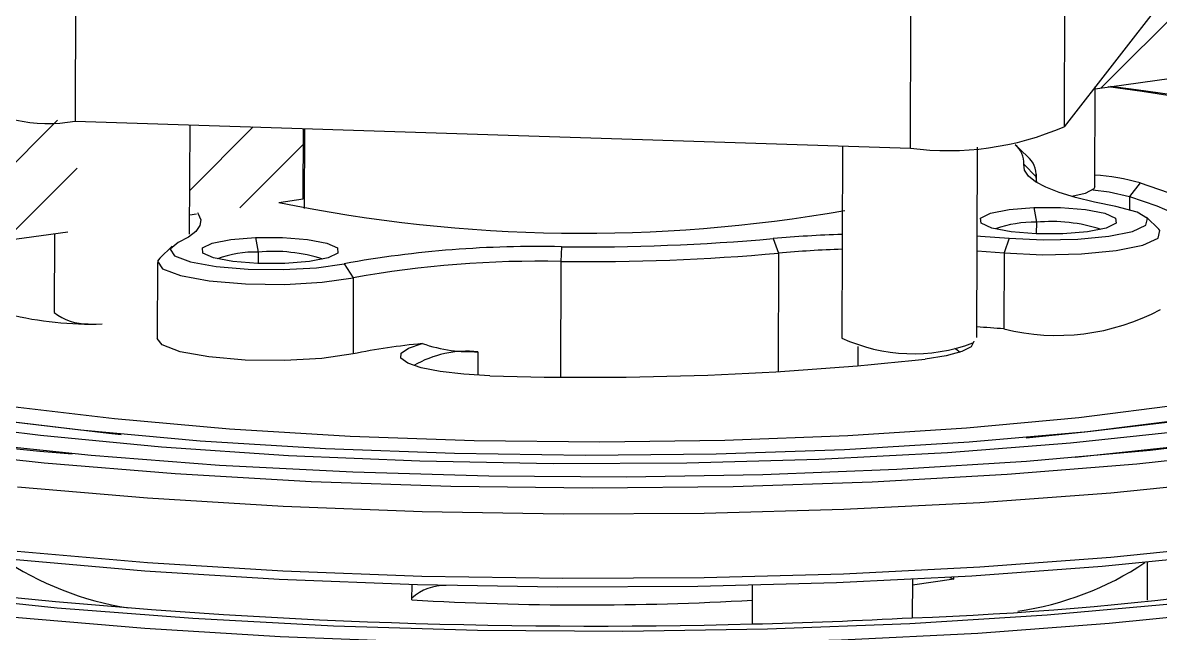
# Model space of a CAD drawing. Header units: millimetres. Extents: x 0 to 1189, y 0 to 841.
# Drawn here: x 427.6 to 503.3, y 601.8 to 642.4 of the extents above; entities that cross this region are included whole.
import ezdxf

# ---------------------------------------------------------------- set-up
doc = ezdxf.new("R2010")
doc.units = ezdxf.units.MM

# ---------------------------------------------------------------- blocks, each defined once
blk = doc.blocks.new('SW_HATCH_0')
at = {"color": 0, "linetype": 'Continuous', "lineweight": 18}
for p, q in [((-80, 333.091), (-69.748, 343.344)), ((-158.236, 322.207), (-149.508, 330.936)), ((-140.709, 326.264), (-136.476, 330.497)), ((-137.373, 325.11), (-133.144, 329.339)), ((-153.021, 322.933), (-148.217, 327.737))]:
    blk.add_line(p, q, dxfattribs=at)

msp = doc.modelspace()

# ---------------------------------------------------------------- linework, layer by layer
at = {"color": 7, "linetype": 'Continuous', "lineweight": 25}
for p, q in [((505.241, 646.179), (496.914, 635.475)), ((431.088, 644.689), (431.055, 635.859)), ((496.947, 644.306), (496.914, 635.475)), ((486.681, 634.051), (486.714, 642.882)), ((498.983, 638.01), (528.248, 642.081)), ((498.958, 631.479), (498.983, 638.134)), ((431.055, 635.859), (486.681, 634.051)), ((438.679, 628.332), (438.706, 635.61)), ((446.241, 630.673), (446.259, 635.365)), ((446.339, 635.362), (446.319, 630.05)), ((482.155, 634.198), (482.107, 621.42)), ((491.108, 621.459), (491.155, 634.125)), ((494.482, 633.493), (493.663, 634.286)), ((494.23, 632.981), (495.064, 632.151)), ((495.064, 632.151), (495.063, 631.949)), ((495.076, 631.884), (495.078, 632.324)), ((501.99, 631.747), (501.275, 630.842)), ((444.612, 630.446), (446.241, 630.673)), ((501.275, 630.842), (501.271, 629.965)), ((438.684, 629.621), (439.132, 629.684)), ((494.896, 630.101), (495.071, 629.12)), ((495.071, 629.12), (495.068, 628.364)), ((503.221, 628.667), (502.402, 629.461)), ((392.575, 623.207), (430.563, 628.492)), ((429.679, 628.368), (429.659, 623.125)), ((443.071, 628.117), (443.246, 627.136)), ((477.54, 628.034), (477.907, 627.066)), ((493.254, 628.06), (492.922, 627.09)), ((437.513, 627.525), (436.689, 626.738)), ((463.44, 627.495), (463.412, 626.511)), ((443.246, 627.136), (443.243, 626.379)), ((463.412, 626.511), (463.383, 618.823)), ((477.907, 627.066), (477.877, 619.179)), ((491.129, 627.223), (492.922, 627.09)), ((492.922, 627.09), (492.903, 622.025)), ((436.541, 626.454), (436.522, 621.389)), ((448.965, 626.364), (449.581, 625.43)), ((449.581, 625.43), (449.562, 620.365)), ((457.88, 620.51), (457.874, 618.94)), ((483.184, 620.852), (483.179, 619.563)), ((502.472, 603.967), (502.481, 606.486)), ((486.82, 605.352), (486.811, 602.799)), ((489.585, 605.371), (486.819, 604.965)), ((489.312, 605.486), (489.585, 605.371)), ((489.585, 605.371), (489.585, 605.502)), ((453.488, 603.989), (453.491, 605.008)), ((476.157, 602.391), (476.166, 604.955))]:
    msp.add_line(p, q, dxfattribs=at)
at = {"color": 7, "linetype": 'Continuous', "lineweight": 25, "flags": 128}
for points in [[(529.453, 629.868), (527.167, 631.43), (523.889, 632.929), (519.672, 634.34), (514.581, 635.64), (508.698, 636.811), (502.115, 637.833), (499.844, 638.13)], [(533.799, 624.011), (534.501, 625.036), (534.774, 626.702), (533.988, 628.366), (532.154, 630.003), (529.299, 631.588), (525.468, 633.097), (520.717, 634.508), (515.117, 635.799), (508.754, 636.951), (501.722, 637.947), (500.014, 638.153)], [(500.36, 630.166), (498.94, 630.45), (497.682, 630.761), (496.602, 631.096), (495.713, 631.45), (495.024, 631.82), (494.544, 632.202), (494.278, 632.59), (494.23, 632.981)], [(495.117, 631.762), (495.111, 631.778), (495.064, 632.151)], [(498.958, 631.479), (498.909, 631.352), (498.315, 631.035), (497.427, 630.833)], [(498.835, 631.279), (499.92, 631.142), (501.275, 630.842)], [(501.99, 631.747), (503.844, 631.104), (505.41, 630.434), (506.678, 629.742), (507.637, 629.033), (508.281, 628.311), (508.605, 627.583), (508.607, 626.853), (508.287, 626.127)], [(501.275, 630.842), (503.094, 630.212), (504.631, 629.554), (505.874, 628.875), (506.815, 628.179), (507.447, 627.472), (507.765, 626.757), (507.767, 626.041), (507.667, 625.726)], [(426.503, 616.915), (433.682, 616.058), (441.345, 615.38), (449.369, 614.891), (457.629, 614.599), (465.995, 614.508), (474.334, 614.62), (482.515, 614.933), (490.409, 615.443), (497.891, 616.14), (504.843, 617.015), (511.156, 618.053), (516.731, 619.238), (521.479, 620.552), (525.325, 621.973), (528.209, 623.479), (530.085, 625.047), (530.924, 626.651), (530.712, 628.267), (529.453, 629.868)], [(439.199, 629.765), (439.259, 629.685), (439.423, 629.295), (439.368, 628.904), (439.097, 628.518), (438.611, 628.14), (437.917, 627.775)], [(496.843, 628.364), (495.053, 628.364), (493.388, 628.497), (492.1, 628.741), (491.386, 629.061), (491.355, 629.406), (492.011, 629.725), (493.254, 629.969), (494.896, 630.101)], [(493.254, 628.06), (495.518, 627.95), (497.825, 627.996), (499.893, 628.193), (501.472, 628.517), (502.37, 628.927), (502.476, 629.375), (501.778, 629.805), (500.36, 630.166)], [(494.896, 630.101), (496.686, 630.101), (498.352, 629.968), (499.639, 629.724), (500.353, 629.404), (500.384, 629.059), (499.728, 628.74), (498.485, 628.496), (496.843, 628.364)], [(546.674, 628.781), (547.869, 627.246), (548.298, 625.431), (547.674, 623.621), (546.002, 621.84), (543.306, 620.11), (539.617, 618.452), (534.984, 616.888), (529.463, 615.437), (523.124, 614.118), (516.047, 612.946), (508.321, 611.937), (500.042, 611.104), (491.314, 610.456), (482.248, 610.002), (472.956, 609.747), (463.556, 609.696), (454.165, 609.847), (444.901, 610.201), (435.881, 610.751), (427.217, 611.492)], [(494.396, 614.783), (498.31, 615.177), (505.35, 616.063), (511.742, 617.114), (517.387, 618.314), (522.194, 619.644), (526.089, 621.083), (529.009, 622.608), (530.909, 624.195), (531.758, 625.82), (531.543, 627.456), (530.497, 628.865)], [(537.851, 629.122), (538.981, 627.626), (539.276, 625.879), (538.479, 624.141), (536.6, 622.439), (533.667, 620.796), (529.724, 619.238), (524.827, 617.785), (519.048, 616.461), (512.471, 615.284), (505.192, 614.271), (497.65, 613.467)], [(445.018, 626.379), (443.228, 626.38), (441.562, 626.512), (440.275, 626.757), (439.561, 627.076), (439.53, 627.422), (440.186, 627.741), (441.429, 627.985), (443.071, 628.117)], [(443.071, 628.117), (444.861, 628.116), (446.526, 627.984), (447.814, 627.739), (448.528, 627.42), (448.559, 627.074), (447.903, 626.755), (446.659, 626.511), (445.018, 626.379)], [(491.133, 628.214), (491.351, 628.2), (493.254, 628.06)], [(492.922, 627.09), (495.471, 626.966), (498.068, 627.019), (500.396, 627.24), (502.174, 627.605), (503.184, 628.067), (503.303, 628.571), (503.221, 628.667)], [(437.917, 627.775), (437.392, 627.34), (437.676, 626.894), (438.735, 626.491), (440.44, 626.18), (442.584, 625.999), (444.906, 625.97), (447.123, 626.097), (448.965, 626.364)], [(436.689, 626.738), (436.552, 626.529), (436.871, 626.027), (438.064, 625.573), (439.984, 625.223), (442.398, 625.02), (445.011, 624.987), (447.507, 625.13), (449.581, 625.43)], [(398.343, 624.026), (400.658, 622.444), (403.977, 620.927), (408.247, 619.498), (413.401, 618.181), (419.359, 616.996), (426.025, 615.962), (433.294, 615.094), (434.128, 615.009)], [(420.718, 614.015), (428.984, 613.114), (437.711, 612.4), (446.784, 611.88), (456.085, 611.563), (465.493, 611.451), (474.886, 611.547), (484.141, 611.849), (493.138, 612.353), (501.759, 613.053), (509.892, 613.94), (517.432, 615.002), (524.279, 616.225), (530.345, 617.593), (535.55, 619.088), (539.827, 620.692), (543.12, 622.383), (545.386, 624.138)], [(427.201, 607.223), (435.865, 606.483), (444.885, 605.933), (454.149, 605.579), (463.54, 605.428), (472.94, 605.479), (482.232, 605.734), (491.298, 606.188), (500.026, 606.836), (508.305, 607.669), (516.031, 608.678), (523.108, 609.85), (529.447, 611.169), (534.968, 612.62), (539.601, 614.184), (543.29, 615.841), (545.986, 617.571), (547.658, 619.353), (548.282, 621.162), (548.287, 621.319)], [(449.562, 620.365), (447.488, 620.065), (444.992, 619.922), (442.379, 619.955), (439.965, 620.158), (438.045, 620.508), (436.852, 620.962), (436.522, 621.389)], [(458.672, 618.908), (456.933, 619.003), (455.375, 619.182), (454.105, 619.433), (453.211, 619.737), (452.756, 620.074), (452.77, 620.422), (453.253, 620.754), (454.171, 621.049)], [(490.899, 621.199), (490.904, 621.18), (490.738, 620.835), (490.111, 620.512), (489.066, 620.233), (487.675, 620.018)], [(489.623, 620.748), (489.702, 620.709), (490.006, 620.476)], [(547.496, 619.114), (547.837, 618.561), (548.266, 616.744), (547.638, 614.932), (545.961, 613.149), (543.258, 611.418), (539.561, 609.759), (534.917, 608.194), (529.385, 606.743), (523.034, 605.424), (515.944, 604.252), (508.204, 603.244), (499.912, 602.412), (491.172, 601.765), (482.093, 601.314), (472.79, 601.062), (463.38, 601.013), (453.981, 601.168), (444.712, 601.525), (435.688, 602.079), (427.024, 602.824)], [(547.293, 618.848), (547.508, 617.35), (546.763, 615.49), (544.901, 613.664), (541.95, 611.895), (537.948, 610.208), (532.95, 608.626), (527.023, 607.171), (520.247, 605.861), (512.715, 604.714), (504.527, 603.747), (495.795, 602.972), (486.637, 602.399), (477.176, 602.037), (467.541, 601.89), (457.862, 601.96), (448.269, 602.247), (438.893, 602.746), (429.86, 603.45), (421.292, 604.351), (413.306, 605.436), (406.009, 606.69), (399.5, 608.096), (395.535, 609.14)], [(545.896, 617.433), (545.233, 616.855), (542.542, 615.136), (538.865, 613.491), (534.247, 611.939), (528.746, 610.5), (522.432, 609.192), (515.385, 608.031), (507.693, 607.033), (499.454, 606.21), (490.771, 605.572), (481.754, 605.128), (472.517, 604.882), (463.176, 604.838), (453.848, 604.997), (444.653, 605.357), (435.705, 605.912), (427.118, 606.657), (418.999, 607.581), (411.452, 608.673), (404.571, 609.92), (398.443, 611.305), (395.369, 612.134)], [(505.88, 616.037), (498.493, 615.168), (490.595, 614.481), (482.303, 613.988), (473.743, 613.694), (465.041, 613.606), (456.328, 613.723), (447.735, 614.044), (439.39, 614.565), (431.417, 615.277), (423.936, 616.17)], [(421.194, 615.885), (428.744, 614.944), (436.807, 614.182), (445.268, 613.611), (454.004, 613.239), (462.888, 613.07), (471.793, 613.109), (480.59, 613.353), (489.152, 613.8), (497.355, 614.443), (505.081, 615.272)], [(510.373, 614.861), (502.654, 613.943), (494.42, 613.205), (485.78, 612.658), (476.851, 612.309), (467.754, 612.162), (458.61, 612.221), (449.543, 612.483), (440.675, 612.945), (432.125, 613.602), (424.007, 614.444)]]:
    msp.add_lwpolyline(points, dxfattribs=at)
at = {"color": 7, "linetype": 'Continuous', "lineweight": 25}
for centre, radius, start, end in [((429.247, 645.625), 9.933, 233.84795, 280.48824), ((489.19, 653.507), 19.617, 262.65229, 293.1877), ((492.692, 633.089), 1.542, 355.99059, 50.95132), ((493.483, 632.262), 1.585, 355.99059, 50.95132), ((497.689, 615.806), 16.51, 74.90183, 85.58219), ((464.855, 728.985), 100.597, 258.39124, 279.99731), ((494.866, 621.842), 7.282, 88.38438, 110.17762), ((496.089, 618.466), 10.703, 72.08635, 95.45856), ((465.044, 769.988), 142.502, 269.35504, 275.03045), ((485.024, 544.644), 83.725, 91.97873, 95.12877), ((461.825, 554.962), 72.551, 88.72433, 100.20995), ((485.042, 547.601), 79.784, 92.09227, 95.13137), ((443.04, 619.857), 7.282, 88.38438, 110.17762), ((444.264, 616.482), 10.703, 72.08635, 95.45856), ((461.869, 557.204), 69.324, 88.72433, 100.20995), ((465.061, 772.996), 146.494, 269.35504, 275.03045), ((432.138, 645.848), 23.502, 256.44024, 271.74977), ((431.848, 625.877), 3.517, 231.5064, 271.35971), ((496.438, 636.305), 14.711, 256.09502, 298.01248), ((486.234, 544.228), 78.082, 85.10033, 86.4194), ((486.868, 631.763), 11.386, 245.28284, 290.37977), ((458.646, 575.035), 46.232, 95.55511, 101.33168), ((457.176, 613.437), 7.108, 84.31587, 120.18701), ((441.345, 755.759), 142.427, 251.84875, 265.77968), ((465.245, 826.532), 207.728, 268.18671, 276.19878), ((478.516, 833.301), 230.651, 272.06099, 282.78217), ((437.902, 624.328), 21.132, 236.13318, 261.02004), ((490.801, 623.882), 20.871, 278.35793, 303.45594), ((455.66, 601.742), 3.208, 87.91665, 132.60957), ((465.548, 992.471), 390.224, 264.03202, 271.55785), ((464.948, 800.355), 196.7, 266.65998, 273.2686), ((466.428, 995.797), 393.526, 271.41656, 272.96893)]:
    msp.add_arc(centre, radius, start, end, dxfattribs=at)
msp.add_open_spline([(454.171, 621.049), (454.8, 620.862), (455.96, 620.516), (457.277, 620.512), (457.88, 620.51)], degree=3, knots=[0, 0, 0, 0, 0.542514, 1, 1, 1, 1], dxfattribs=at)

# ---------------------------------------------------------------- block references
at = {"color": 7, "linetype": 'Continuous', "lineweight": 18}
msp.add_blockref('SW_HATCH_0', (579.399, 304.976), dxfattribs=at)

doc.saveas('drawing.dxf')
